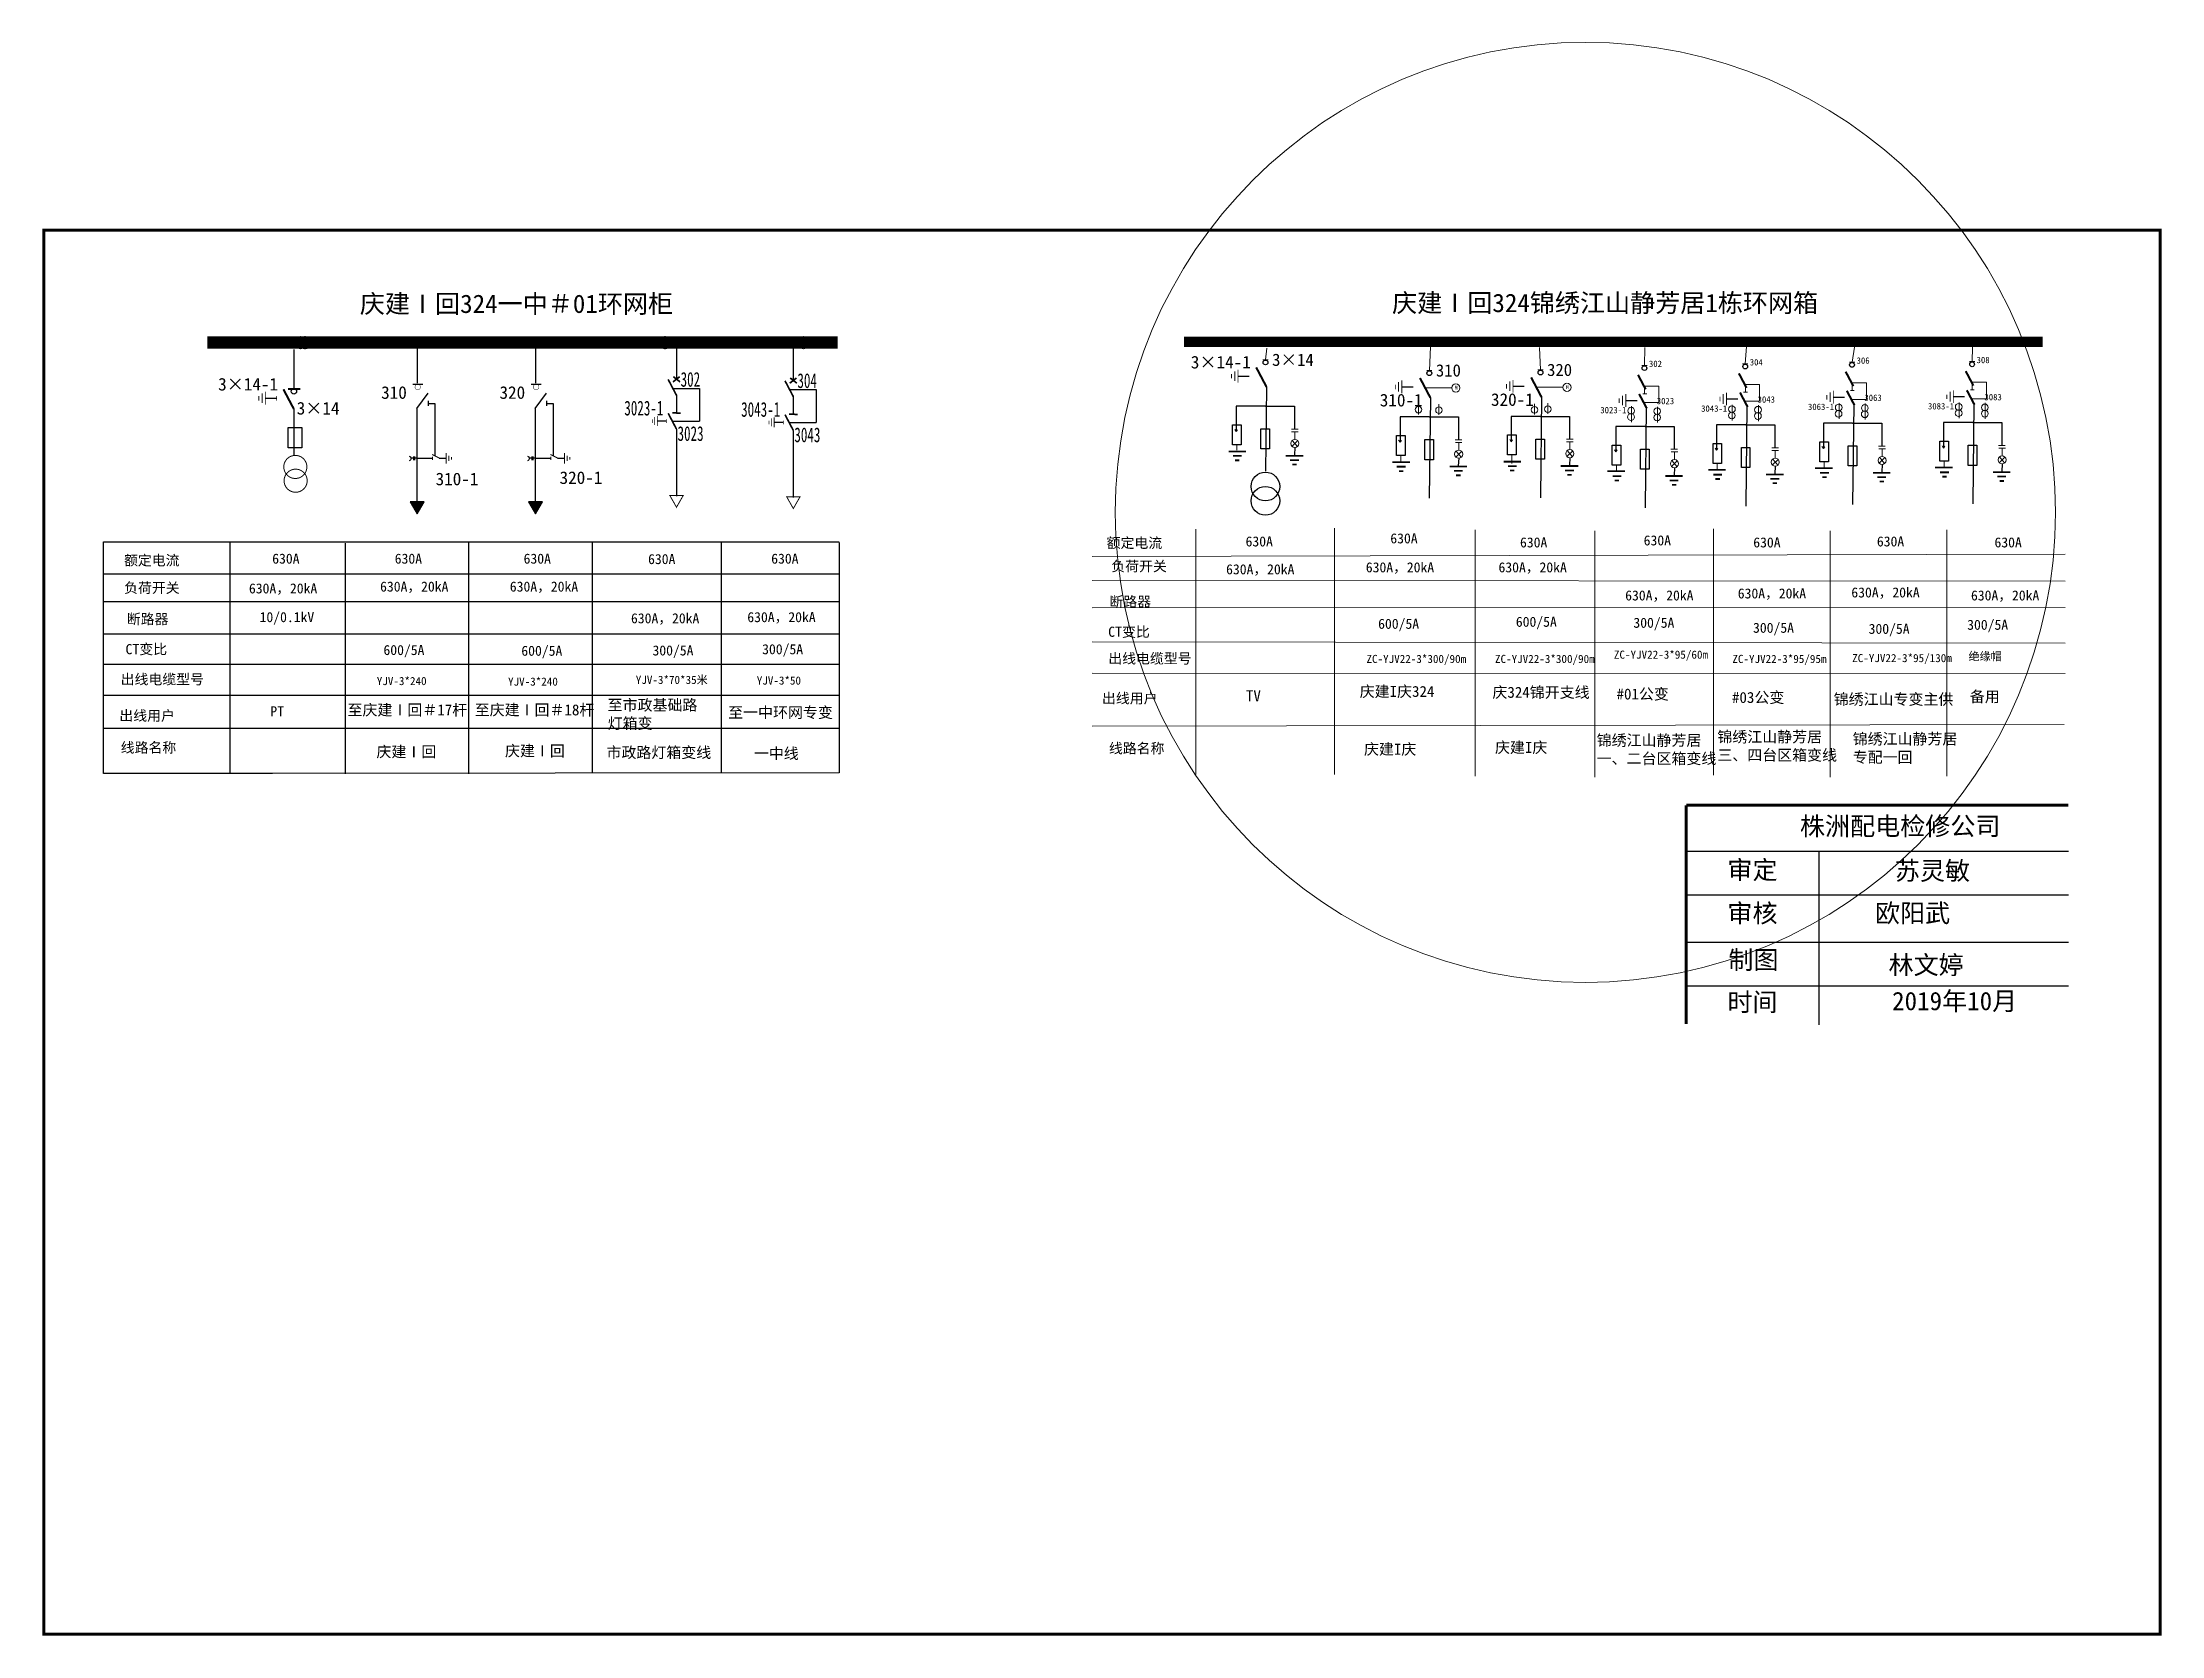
# Model space of a CAD drawing. Extents: x -2 to 344, y -245 to 15.
import ezdxf

# ---------------------------------------------------------------- set-up
doc = ezdxf.new("R2010")
doc.units = 0
doc.header["$LTSCALE"] = 0.774411
doc.layers.get('0').update_dxf_attribs({"linetype": 'CONTINUOUS'})
doc.layers.add('1', color=7, linetype='CONTINUOUS')
doc.layers.add('2', color=7, linetype='CONTINUOUS')
doc.styles.add('_txtstyle_1.79_0_0', font='simsun.ttc', dxfattribs={"height": 1.790095})
doc.styles.add('HZ', font='SIMKAI.TTF')
doc.styles.get("Standard").update_dxf_attribs({"font": 'SimSun.ttf', "height": 2.5})
doc.styles.add('STYLE1', font='txt.shx', dxfattribs={"height": 2.6})
doc.styles.add('字体', font='SIMKAI.TTF', dxfattribs={"height": 2.5})
doc.styles.add('宋体', font='SimSun.ttf')
doc.styles.add('楷体_GB2312_txtstyle_3.00_0_0', font='SIMKAI.TTF', dxfattribs={"height": 3})
doc.styles.add('楷体_GB2312_txtstyle_300.00_0_0300', font='SIMKAI.TTF', dxfattribs={"height": 300})

# ---------------------------------------------------------------- blocks, each defined once
blk = doc.blocks.new('JD')
for points in [[(-2, 0.2), (-2, -0.2), (2, 0.2), (2, -0.2)], [(1, -1.2), (1, -0.8), (-1, -1.2), (-1, -0.8)], [(-0.5, -1.8), (-0.5, -2.2), (0.5, -1.8), (0.5, -2.2)]]:
    blk.add_trace(points)

msp = doc.modelspace()

# ---------------------------------------------------------------- hatches: boundary and pattern name
for points in [[(59.06, -61.59), (60.19, -59.64), (57.93, -59.64)], [(78.38, -61.59), (79.51, -59.64), (77.25, -59.64)]]:
    msp.add_hatch(color=7).paths.add_polyline_path(points)

# ---------------------------------------------------------------- linework, layer by layer
for p, q in [((101.4, -34.43), (101.4, -39.69)), ((38.94, -34.75), (38.94, -41.32)), ((120.47, -34.64), (120.47, -39.9)), ((58.35, -40.41), (59.98, -40.41)), ((77.67, -40.41), (79.3, -40.41)), ((100.8, -41.09), (105.13, -41.09)), ((105.13, -41.09), (105.13, -46.46)), ((119.87, -41.3), (124.2, -41.3)), ((124.2, -41.3), (124.2, -46.67)), ((194.91, -39.13), (193.08, -39.13)), ((221.66, -40.88), (219.83, -40.88)), ((239.8, -40.78), (237.97, -40.78)), ((36.12, -42.73), (34.29, -42.73)), ((60.84, -43.11), (60.84, -43.96)), ((60.86, -43.54), (61.94, -43.54)), ((61.94, -43.54), (61.94, -52.11)), ((80.16, -43.11), (80.16, -43.96)), ((80.18, -43.54), (81.26, -43.54)), ((81.26, -43.54), (81.26, -52.11)), ((101.4, -42.23), (101.4, -45.11)), ((120.47, -42.44), (120.47, -45.33)), ((258.2, -43.11), (256.37, -43.11)), ((274.65, -42.86), (272.83, -42.86)), ((292.09, -42.58), (290.26, -42.58)), ((311.69, -42.49), (309.86, -42.49)), ((99.75, -46.46), (98.28, -46.46)), ((100.72, -46.46), (105.13, -46.46)), ((101.4, -47.75), (101.4, -58.7)), ((118.82, -46.67), (117.35, -46.67)), ((119.79, -46.67), (124.2, -46.67)), ((120.47, -47.96), (120.47, -58.91)), ((59.06, -52.5), (61.55, -52.5)), ((62.65, -52.47), (63.79, -52.47)), ((78.38, -52.5), (80.87, -52.5)), ((81.97, -52.47), (83.11, -52.47))]:
    msp.add_line(p, q)
at = {"color": 7, "linetype": 'Continuous', "lineweight": 0, "ltscale": 0.520837}
for p, q in [((197.78, -34.54), (197.55, -36.42)), ((224.5, -34.33), (224.3, -38.17)), ((242.26, -34.44), (242.44, -38.07)), ((259.5, -34.44), (259.41, -37.34))]:
    msp.add_line(p, q, dxfattribs=at)
at = {"color": 7, "linetype": 'Continuous', "lineweight": 0, "ltscale": 0.482256}
for p, q in [((276.1, -34.26), (275.87, -37.1)), ((293.71, -34.39), (293.31, -36.81))]:
    msp.add_line(p, q, dxfattribs=at)
at = {"color": 7, "linetype": 'Continuous', "lineweight": 0, "ltscale": 0.413457}
msp.add_line((312.96, -34.38), (312.9, -36.72), dxfattribs=at)
at = {"color": 7}
for p, q in [((59.1, -40.23), (59.1, -34.64)), ((78.41, -40.23), (78.41, -34.64))]:
    msp.add_line(p, q, dxfattribs=at)
at = {"color": 7, "linetype": 'Continuous', "lineweight": 0, "ltscale": 0.94385}
for p, q in [((223.62, -41.02), (227.92, -41.02)), ((241.77, -40.92), (246.07, -40.92))]:
    msp.add_line(p, q, dxfattribs=at)
at = {"color": 7, "linetype": 'Continuous', "lineweight": 0, "ltscale": 0.459168}
for p, q in [((261.76, -40.72), (259.45, -40.72)), ((259.45, -40.72), (259.45, -41.86)), ((261.76, -43.42), (261.76, -40.72)), ((278.21, -40.47), (275.9, -40.47)), ((275.9, -40.47), (275.9, -41.62)), ((278.21, -43.17), (278.21, -40.47)), ((293.03, -41.43), (293.67, -41.43)), ((295.65, -40.19), (293.34, -40.19)), ((293.34, -40.19), (293.34, -41.34)), ((295.65, -42.89), (295.65, -40.19)), ((312.62, -41.33), (313.26, -41.33)), ((315.25, -40.09), (312.94, -40.09)), ((312.94, -40.09), (312.94, -41.24)), ((315.25, -42.8), (315.25, -40.09)), ((259.13, -41.96), (259.78, -41.96)), ((259.3, -43.42), (261.76, -43.42)), ((275.59, -41.71), (276.23, -41.71)), ((275.75, -43.17), (278.21, -43.17)), ((293.19, -42.89), (295.65, -42.89)), ((312.79, -42.8), (315.25, -42.8))]:
    msp.add_line(p, q, dxfattribs=at)
at = {"color": 0}
for p, q in [((38.94, -44.48), (38.94, -52.07)), ((58.99, -44.37), (58.99, -59.98)), ((78.3, -44.37), (78.3, -59.98)), ((192.77, -44.01), (192.77, -48.15)), ((197.54, -44.01), (192.77, -44.01)), ((224.28, -45.75), (219.51, -45.75)), ((219.51, -45.75), (219.51, -49.9)), ((242.43, -45.66), (237.66, -45.66)), ((237.66, -45.66), (237.66, -49.81)), ((259.51, -47.3), (254.74, -47.3)), ((254.74, -47.3), (254.74, -51.45)), ((275.96, -47.05), (271.19, -47.05)), ((271.19, -47.05), (271.19, -51.2)), ((293.4, -46.77), (288.63, -46.77)), ((288.63, -46.77), (288.63, -50.92)), ((313, -46.68), (308.22, -46.68)), ((308.22, -46.68), (308.22, -50.83)), ((28.5, -66.15), (28.5, -103.96)), ((47.31, -66.36), (47.31, -104.01)), ((7.86, -71.35), (22.89, -71.35)), ((22.82, -71.35), (35.5, -71.35)), ((33, -71.35), (127.96, -71.35)), ((7.86, -75.91), (22.83, -75.91)), ((22.76, -75.91), (35.43, -75.91)), ((35.22, -75.91), (127.96, -75.91)), ((7.86, -86.13), (22.72, -86.13)), ((22.65, -86.13), (35.33, -86.13)), ((35.11, -86.13), (127.96, -86.13))]:
    msp.add_line(p, q, dxfattribs=at)
at = {"color": 7, "linetype": 'Continuous', "lineweight": 0, "ltscale": 0.347052}
for p, q in [((222.51, -43.59), (222.51, -45.36)), ((225.86, -43.67), (225.86, -45.44)), ((241.46, -43.6), (241.46, -45.37)), ((243.65, -43.5), (243.65, -45.27))]:
    msp.add_line(p, q, dxfattribs=at)
at = {"color": 7, "linetype": 'Continuous', "lineweight": 0, "ltscale": 0.236198}
for p, q in [((257.29, -44.02), (257.29, -46.59)), ((261.56, -44.1), (261.56, -46.67)), ((273.75, -43.77), (273.75, -46.34)), ((278.02, -43.85), (278.02, -46.43)), ((291.19, -43.49), (291.19, -46.06)), ((295.45, -43.57), (295.45, -46.15)), ((310.78, -43.39), (310.78, -45.97)), ((315.05, -43.48), (315.05, -46.05))]:
    msp.add_line(p, q, dxfattribs=at)
at = {"color": 7, "linetype": 'Continuous', "lineweight": 0, "ltscale": 0.20964}
for p, q in [((192.77, -48.15), (192.54, -47.81)), ((192.77, -48.15), (192.98, -47.85)), ((219.51, -49.9), (219.29, -49.56)), ((219.51, -49.9), (219.73, -49.6)), ((237.66, -49.81), (237.43, -49.46)), ((237.66, -49.81), (237.87, -49.51)), ((254.74, -51.45), (254.51, -51.11)), ((254.74, -51.45), (254.95, -51.15)), ((271.19, -51.2), (270.97, -50.86)), ((271.19, -51.2), (271.41, -50.9)), ((288.63, -50.92), (288.4, -50.58)), ((288.63, -50.92), (288.84, -50.62)), ((308.22, -50.83), (308, -50.48)), ((308.22, -50.83), (308.44, -50.53))]:
    msp.add_line(p, q, dxfattribs=at)
at = {"color": 7, "linetype": 'Continuous', "lineweight": 0, "ltscale": 0.399008}
for p, q in [((201.79, -47.74), (202.87, -47.74)), ((201.8, -48.18), (202.88, -48.18)), ((202.34, -48.18), (202.34, -49.43)), ((228.53, -49.49), (229.61, -49.49)), ((228.55, -49.93), (229.63, -49.93)), ((229.09, -49.93), (229.09, -51.18)), ((246.68, -49.39), (247.76, -49.39)), ((246.69, -49.83), (247.77, -49.83)), ((247.23, -49.83), (247.23, -51.09)), ((263.75, -51.04), (264.83, -51.04)), ((263.77, -51.47), (264.85, -51.47)), ((264.31, -51.47), (264.31, -52.73)), ((280.21, -50.79), (281.29, -50.79)), ((280.23, -51.23), (281.31, -51.23)), ((280.77, -51.23), (280.77, -52.48)), ((297.65, -50.51), (298.73, -50.51)), ((297.67, -50.94), (298.75, -50.94)), ((298.21, -50.94), (298.21, -52.2)), ((317.24, -50.41), (318.32, -50.41)), ((317.26, -50.85), (318.34, -50.85)), ((317.8, -50.85), (317.8, -52.11))]:
    msp.add_line(p, q, dxfattribs=at)
at = {"color": 7, "linetype": 'Continuous', "lineweight": 0, "ltscale": 0.76528}
for p, q in [((192.88, -50.32), (192.88, -51.21)), ((219.63, -52.07), (219.63, -53.19)), ((237.77, -51.97), (237.77, -53.38)), ((254.85, -53.61), (254.85, -54.61)), ((271.31, -53.37), (271.31, -54.37)), ((288.75, -53.09), (288.75, -54.09)), ((308.34, -52.99), (308.34, -53.99))]:
    msp.add_line(p, q, dxfattribs=at)
at = {"color": 7, "linetype": 'Continuous', "lineweight": 0, "ltscale": 0.342085}
for p, q in [((201.87, -50.56), (202.82, -49.63)), ((201.92, -49.59), (202.77, -50.6)), ((228.62, -52.3), (229.56, -51.38)), ((228.67, -51.33), (229.51, -52.35)), ((246.76, -52.21), (247.71, -51.28)), ((246.81, -51.24), (247.66, -52.25)), ((263.84, -53.85), (264.78, -52.93)), ((263.89, -52.88), (264.74, -53.9)), ((280.3, -53.6), (281.24, -52.68)), ((280.35, -52.63), (281.19, -53.65)), ((297.74, -53.32), (298.68, -52.4)), ((297.78, -52.35), (298.63, -53.37)), ((317.33, -53.23), (318.27, -52.3)), ((317.38, -52.26), (318.22, -53.27))]:
    msp.add_line(p, q, dxfattribs=at)
at = {"color": 7, "linetype": 'Continuous', "lineweight": 0, "ltscale": 1.641078}
for p, q in [((186.17, -64.1), (186.17, -104.14)), ((270.69, -64), (270.69, -104.24)), ((289.73, -64.33), (289.73, -104.56)), ((308.76, -64.17), (308.76, -104.4))]:
    msp.add_line(p, q, dxfattribs=at)
at = {"color": 7, "linetype": 'Continuous', "lineweight": 0, "ltscale": 0.984647}
for p, q in [((208.79, -63.91), (208.79, -104.14)), ((231.8, -64.17), (231.8, -104.4)), ((251.33, -64.33), (251.33, -104.56))]:
    msp.add_line(p, q, dxfattribs=at)
at = {"linetype": 'Continuous'}
for p, q in [((67.47, -66.18), (67.47, -104.01)), ((266.26, -116.66), (328.63, -116.66)), ((287.91, -116.67), (287.91, -145)), ((266.26, -123.77), (328.63, -123.77)), ((266.26, -131.52), (328.63, -131.52)), ((266.26, -138.62), (328.63, -138.62))]:
    msp.add_line(p, q, dxfattribs=at)
at = {"color": 7, "linetype": 'Continuous', "lineweight": 0, "ltscale": 1.772365}
for p, q in [((169.27, -68.53), (328.11, -68.16)), ((169.27, -72.47), (328.11, -72.59)), ((169.27, -76.9), (328.11, -76.85)), ((169.27, -82.48), (328.11, -82.69)), ((169.27, -87.57), (328.11, -87.66)), ((169.27, -96.26), (327.93, -95.99))]:
    msp.add_line(p, q, dxfattribs=at)
at = {"linetype": 'Continuous', "const_width": 0.5}
msp.add_lwpolyline([(-1.87, -15.25), (343.59, -15.25), (343.59, -244.48), (-1.87, -244.48)], close=True, dxfattribs=at)
for points, const_width in [([(24.79, -33.61), (127.69, -33.61)], 2), ([(193.07, -38.04), (193.07, -40.14)], 0.149), ([(197.73, -40.88), (196.03, -37.66)], 0.341), ([(38.94, -44.48), (37.23, -41.25)], 0.341), ([(39.98, -41.19), (37.97, -41.18)], 0.341), ([(58.35, -40.41), (59.98, -40.41)], 0.139), ([(77.67, -40.41), (79.3, -40.41)], 0.139), ([(101.4, -42.23), (100.04, -39.64)], 0.273), ([(101.92, -39.18), (100.82, -40.04)], 0.273), ([(100.89, -39.18), (101.98, -40.04)], 0.273), ([(120.47, -42.44), (119.11, -39.85)], 0.273), ([(120.99, -39.39), (119.89, -40.25)], 0.273), ([(119.96, -39.39), (121.05, -40.25)], 0.273), ([(192, -38.74), (192, -39.48)], 0.149), ([(192.54, -38.29), (192.54, -39.89)], 0.149), ([(218.75, -40.49), (218.75, -41.23)], 0.149), ([(219.28, -40.04), (219.28, -41.64)], 0.149), ([(219.81, -39.79), (219.81, -41.88)], 0.149), ([(224.47, -42.63), (222.77, -39.4)], 0.341), ([(236.89, -40.39), (236.89, -41.13)], 0.149), ([(237.43, -39.94), (237.43, -41.54)], 0.149), ([(237.96, -39.7), (237.96, -41.79)], 0.149), ([(242.62, -42.54), (240.92, -39.31)], 0.341), ([(259.62, -41.26), (258.37, -38.89)], 0.341), ([(276.08, -41.01), (274.83, -38.64)], 0.341), ([(290.25, -41.49), (290.25, -43.58)], 0.149), ([(293.52, -40.73), (292.26, -38.36)], 0.341), ([(293.7, -43.85), (292.45, -41.48)], 0.341), ([(309.84, -41.4), (309.84, -43.49)], 0.149), ([(313.11, -40.64), (311.86, -38.27)], 0.341), ([(313.29, -43.76), (312.04, -41.39)], 0.341), ([(33.21, -42.34), (33.21, -43.08)], 0.149), ([(33.74, -41.89), (33.74, -43.49)], 0.149), ([(34.28, -41.64), (34.28, -43.73)], 0.149), ([(36.12, -42.36), (36.12, -43.1)], 0.149), ([(102.1, -45.14), (100.71, -45.09)], 0.273), ([(255.29, -42.72), (255.29, -43.46)], 0.149), ([(255.82, -42.27), (255.82, -43.87)], 0.149), ([(256.36, -42.02), (256.36, -44.11)], 0.149), ([(259.81, -44.38), (258.55, -42.01)], 0.341), ([(271.75, -42.47), (271.75, -43.21)], 0.149), ([(272.28, -42.02), (272.28, -43.62)], 0.149), ([(272.81, -41.77), (272.81, -43.87)], 0.149), ([(276.26, -44.13), (275.01, -41.76)], 0.341), ([(289.18, -42.19), (289.18, -42.93)], 0.149), ([(289.72, -41.74), (289.72, -43.34)], 0.149), ([(308.78, -42.1), (308.78, -42.83)], 0.149), ([(309.31, -41.64), (309.31, -43.24)], 0.149), ([(97.45, -46.14), (97.45, -46.73)], 0.119), ([(97.84, -45.78), (97.84, -47.06)], 0.119), ([(98.27, -45.58), (98.27, -47.26)], 0.119), ([(99.75, -46.16), (99.75, -46.75)], 0.119), ([(101.4, -47.75), (100.04, -45.16)], 0.273), ([(116.52, -46.36), (116.52, -46.95)], 0.119), ([(116.92, -45.99), (116.92, -47.28)], 0.119), ([(117.34, -45.8), (117.34, -47.47)], 0.119), ([(118.82, -46.37), (118.82, -46.96)], 0.119), ([(120.47, -47.96), (119.11, -45.38)], 0.273), ([(121.17, -45.35), (119.78, -45.3)], 0.273), ([(61.5, -51.89), (62.72, -52.5)], 0.182), ([(80.82, -51.89), (82.04, -52.5)], 0.182), ([(61.55, -52.22), (61.55, -52.78)], 0.182), ([(80.87, -52.22), (80.87, -52.78)], 0.182)]:
    msp.add_lwpolyline(points, dxfattribs=dict(const_width=const_width))
at = {"color": 0}
for points in [[(184.27, -33.51, 1.71, 1.71, 0), (324.43, -33.5, 1.71, 1.71, 0)], [(197.1, -36.42, 0.156, 0.156, 0), (198.01, -36.42, 0.156, 0.156, 0)], [(241.98, -38.07, 0.156, 0.156, 0), (242.9, -38.07, 0.156, 0.156, 0)], [(258.95, -37.34, 0.156, 0.156, 0), (259.87, -37.34, 0.156, 0.156, 0)], [(275.41, -37.1, 0.156, 0.156, 0), (276.33, -37.1, 0.156, 0.156, 0)], [(292.85, -36.81, 0.156, 0.156, 0), (293.77, -36.81, 0.156, 0.156, 0)], [(312.44, -36.72, 0.156, 0.156, 0), (313.36, -36.72, 0.156, 0.156, 0)], [(223.84, -38.17, 0.156, 0.156, 0), (224.76, -38.17, 0.156, 0.156, 0)]]:
    msp.add_lwpolyline(points, format="xyseb", dxfattribs=at)
for points, const_width in [([(58.71, -40.87, 1), (59.61, -40.87, 1)], 0.0695), ([(78.02, -40.87, 1), (78.93, -40.87, 1)], 0.0695), ([(41.06, -53.92, -1), (37.29, -53.92, -1)], 0.159), ([(41.11, -56.17, -1), (37.34, -56.17, -1)], 0.159)]:
    msp.add_lwpolyline(points, format="xyb", close=True, dxfattribs=dict(const_width=const_width))
at = {"color": 0, "linetype": 'Continuous'}
msp.add_lwpolyline([(37.99, -47.47), (40.23, -47.47), (40.23, -50.78), (37.99, -50.78)], close=True, dxfattribs=at)
for points in [[(57.74, -52.18, -0.877934), (57.75, -52.91)], [(77.06, -52.18, -0.877934), (77.07, -52.91)]]:
    msp.add_lwpolyline(points, format="xyb")
for points in [[(58.45, -52.49), (58.07, -52.49)], [(58.45, -52.23), (58.45, -52.79)], [(58.62, -52.23), (58.62, -52.79)], [(59.06, -52.49), (58.62, -52.49)], [(77.77, -52.49), (77.38, -52.49)], [(77.77, -52.23), (77.77, -52.79)], [(77.94, -52.23), (77.94, -52.79)], [(78.38, -52.49), (77.94, -52.49)]]:
    msp.add_lwpolyline(points)
at = {"color": 0, "const_width": 0.153}
for points in [[(100.31, -58.58), (101.4, -60.5), (102.5, -58.58)], [(119.38, -58.79), (120.47, -60.71), (121.57, -58.79)]]:
    msp.add_lwpolyline(points, close=True, dxfattribs=at)
at = {"color": 7}
for points in [[(59.06, -61.59), (60.19, -59.64), (57.93, -59.64)], [(78.38, -61.59), (79.51, -59.64), (77.25, -59.64)]]:
    msp.add_lwpolyline(points, close=True, dxfattribs=at)
at = {"linetype": 'Continuous', "const_width": 0.5}
for points in [[(266.22, -109.16), (266.22, -144.89)], [(266.26, -109.16), (328.63, -109.16)]]:
    msp.add_lwpolyline(points, dxfattribs=at)
at = {"color": 20, "linetype": 'Continuous', "lineweight": 0, "ltscale": 2.010403, "true_color": 0xef4810}
msp.add_circle((249.77, -61.34), 76.74, dxfattribs=at)
for centre, radius in [((40.04, -33.63), 0.996), ((40.66, -33.63), 0.996), ((40.91, -33.63), 0.996), ((99.52, -33.63), 0.996), ((99.61, -33.63), 0.996), ((122.12, -33.63), 0.996), ((38.94, -41.57), 0.444)]:
    msp.add_circle(centre, radius)
at = {"color": 0}
for centre in [(197.55, -36.86), (259.41, -37.78), (275.87, -37.53), (293.3, -37.25), (312.9, -37.16), (224.3, -38.61), (242.44, -38.51)]:
    msp.add_circle(centre, 0.392, dxfattribs=at)
at = {"color": 7, "linetype": 'Continuous', "lineweight": 0, "ltscale": 0.524361}
for centre in [(228.62, -41.02), (246.76, -40.93)]:
    msp.add_circle(centre, 0.667, dxfattribs=at)
at = {"color": 7, "linetype": 'Continuous', "lineweight": 0, "ltscale": 0.624693}
for centre in [(222.52, -44.57), (225.87, -44.66), (241.48, -44.59), (243.66, -44.48)]:
    msp.add_circle(centre, 0.534, dxfattribs=at)
at = {"color": 7, "linetype": 'Continuous', "lineweight": 0, "ltscale": 0.76528}
for centre in [(257.24, -44.74), (261.5, -44.82), (273.68, -45.52), (273.69, -44.49), (277.96, -44.58), (291.11, -45.24), (291.13, -44.21), (295.38, -45.32), (295.4, -44.3), (310.71, -45.14), (310.72, -44.12), (314.98, -45.22), (314.99, -44.2), (257.22, -45.77), (261.49, -45.85), (277.94, -45.6)]:
    msp.add_circle(centre, 0.552, dxfattribs=at)
at = {"color": 7, "linetype": 'Continuous', "lineweight": 0, "ltscale": 0.399008}
for centre in [(202.34, -50.09), (229.09, -51.84), (247.23, -51.75), (264.31, -53.39), (280.77, -53.14), (298.21, -52.86), (317.8, -52.77)]:
    msp.add_circle(centre, 0.66, dxfattribs=at)
at = {"color": 0}
for points in [[(191.52, -51.27), (191.52, -51.56), (194.38, -51.27), (194.38, -51.56)], [(193.66, -52.27), (193.66, -51.98), (192.23, -52.27), (192.23, -51.98)], [(192.59, -52.7), (192.59, -52.98), (193.3, -52.7), (193.3, -52.98)], [(200.85, -51.97), (200.85, -52.26), (203.71, -51.97), (203.71, -52.26)], [(203, -52.97), (203, -52.68), (201.57, -52.97), (201.57, -52.68)], [(201.93, -53.4), (201.93, -53.68), (202.64, -53.4), (202.64, -53.68)], [(218.26, -53.02), (218.26, -53.3), (221.12, -53.02), (221.12, -53.3)], [(220.41, -54.02), (220.41, -53.73), (218.98, -54.02), (218.98, -53.73)], [(219.33, -54.45), (219.33, -54.73), (220.05, -54.45), (220.05, -54.73)], [(227.6, -53.72), (227.6, -54), (230.46, -53.72), (230.46, -54)], [(229.74, -54.72), (229.74, -54.43), (228.31, -54.72), (228.31, -54.43)], [(228.67, -55.15), (228.67, -55.43), (229.39, -55.15), (229.39, -55.43)], [(236.41, -52.92), (236.41, -53.21), (239.26, -52.92), (239.26, -53.21)], [(238.55, -53.92), (238.55, -53.64), (237.12, -53.92), (237.12, -53.64)], [(237.48, -54.35), (237.48, -54.64), (238.19, -54.35), (238.19, -54.64)], [(245.74, -53.62), (245.74, -53.91), (248.6, -53.62), (248.6, -53.91)], [(247.89, -54.62), (247.89, -54.34), (246.46, -54.62), (246.46, -54.34)], [(246.82, -55.05), (246.82, -55.34), (247.53, -55.05), (247.53, -55.34)], [(253.38, -54.49), (253.38, -54.77), (256.23, -54.49), (256.23, -54.77)], [(255.63, -55.57), (255.63, -55.28), (254.2, -55.57), (254.2, -55.28)], [(262.82, -55.26), (262.82, -55.55), (265.68, -55.26), (265.68, -55.55)], [(269.83, -54.24), (269.83, -54.53), (272.69, -54.24), (272.69, -54.53)], [(272.09, -55.32), (272.09, -55.03), (270.66, -55.32), (270.66, -55.03)], [(279.28, -55.02), (279.28, -55.3), (282.14, -55.02), (282.14, -55.3)], [(287.27, -53.96), (287.27, -54.24), (290.13, -53.96), (290.13, -54.24)], [(289.52, -55.04), (289.52, -54.75), (288.09, -55.04), (288.09, -54.75)], [(296.72, -54.74), (296.72, -55.02), (299.57, -54.74), (299.57, -55.02)], [(306.86, -53.86), (306.86, -54.15), (309.72, -53.86), (309.72, -54.15)], [(309.12, -54.94), (309.12, -54.66), (307.69, -54.94), (307.69, -54.66)], [(316.31, -54.64), (316.31, -54.93), (319.17, -54.64), (319.17, -54.93)], [(254.56, -55.99), (254.56, -56.28), (255.27, -55.99), (255.27, -56.28)], [(264.97, -56.27), (264.97, -55.98), (263.54, -56.27), (263.54, -55.98)], [(263.89, -56.69), (263.89, -56.98), (264.61, -56.69), (264.61, -56.98)], [(271.01, -55.75), (271.01, -56.03), (271.73, -55.75), (271.73, -56.03)], [(281.42, -56.02), (281.42, -55.73), (279.99, -56.02), (279.99, -55.73)], [(280.35, -56.45), (280.35, -56.73), (281.07, -56.45), (281.07, -56.73)], [(288.45, -55.46), (288.45, -55.75), (289.17, -55.46), (289.17, -55.75)], [(298.86, -55.74), (298.86, -55.45), (297.43, -55.74), (297.43, -55.45)], [(297.79, -56.16), (297.79, -56.45), (298.5, -56.16), (298.5, -56.45)], [(308.05, -55.37), (308.05, -55.66), (308.76, -55.37), (308.76, -55.66)], [(318.45, -55.64), (318.45, -55.36), (317.02, -55.64), (317.02, -55.36)], [(317.38, -56.07), (317.38, -56.36), (318.1, -56.07), (318.1, -56.36)]]:
    msp.add_trace(points, dxfattribs=at)
at = {"layer": '1', "color": 0}
for p, q in [((197.73, -40.88), (197.54, -54.62)), ((197.54, -44.01), (202.29, -44.01)), ((202.29, -44.01), (202.29, -47.78)), ((224.47, -42.63), (224.28, -59.04)), ((242.62, -42.54), (242.43, -58.94)), ((259.7, -44.18), (259.51, -60.59)), ((276.15, -43.93), (275.96, -60.34)), ((293.59, -43.65), (293.4, -60.06)), ((313.18, -43.56), (313, -59.96)), ((224.28, -45.75), (229.04, -45.75)), ((229.04, -45.75), (229.04, -49.53)), ((242.43, -45.66), (247.18, -45.66)), ((247.18, -45.66), (247.18, -49.43)), ((259.51, -47.3), (264.26, -47.3)), ((264.26, -47.3), (264.26, -51.07)), ((275.96, -47.05), (280.72, -47.05)), ((280.72, -47.05), (280.72, -50.83)), ((293.4, -46.77), (298.16, -46.77)), ((298.16, -46.77), (298.16, -50.55)), ((313, -46.68), (317.75, -46.68)), ((317.75, -46.68), (317.75, -50.45)), ((202.34, -50.75), (202.28, -51.97)), ((229.09, -52.5), (229.03, -53.72)), ((247.23, -52.41), (247.17, -53.62)), ((264.31, -54.05), (264.25, -55.26)), ((280.77, -53.8), (280.71, -55.02)), ((298.21, -53.52), (298.15, -54.74)), ((317.8, -53.43), (317.74, -54.64))]:
    msp.add_line(p, q, dxfattribs=at)
at = {"layer": '1'}
for points in [[(57.74, -52.17, -0.877934), (57.75, -52.9)], [(77.06, -52.17, -0.877934), (77.07, -52.9)]]:
    msp.add_lwpolyline(points, format="xyb", dxfattribs=at)
at = {"layer": '1', "color": 0}
for centre in [(197.54, -57.11), (197.54, -59.45)]:
    msp.add_circle(centre, 2.34, dxfattribs=at)
at = {"layer": '2'}
for p, q in [((58.99, -44.37), (60.87, -41.86)), ((78.3, -44.37), (80.19, -41.86)), ((7.86, -66.15), (22.83, -66.15)), ((7.86, -103.96), (7.86, -66.15)), ((22.76, -66.15), (35.43, -66.15)), ((35.22, -66.15), (127.96, -66.15)), ((87.62, -66.3), (87.62, -103.77)), ((108.7, -66.3), (108.7, -103.89)), ((127.96, -66.28), (127.96, -103.87)), ((7.86, -81.16), (32.82, -81.16)), ((22.44, -81.16), (35.12, -81.16)), ((34.91, -81.16), (127.96, -81.16)), ((7.86, -91.17), (127.96, -91.17)), ((22.83, -96.64), (7.86, -96.64)), ((35.43, -96.64), (22.76, -96.64)), ((127.96, -96.64), (35.22, -96.64)), ((22.83, -103.96), (7.86, -103.96)), ((35.43, -103.96), (22.76, -103.96)), ((127.96, -103.87), (35.22, -103.96))]:
    msp.add_line(p, q, dxfattribs=at)
at = {"layer": '2', "color": 0}
for points in [[(192.18, -47.04), (193.58, -47.04), (193.58, -50.32), (192.18, -50.32)], [(196.81, -47.71), (198.21, -47.71), (198.21, -50.99), (196.81, -50.99)], [(218.93, -48.79), (220.33, -48.79), (220.33, -52.07), (218.93, -52.07)], [(223.56, -49.46), (224.96, -49.46), (224.96, -52.74), (223.56, -52.74)], [(237.07, -48.69), (238.47, -48.69), (238.47, -51.97), (237.07, -51.97)], [(241.7, -49.36), (243.1, -49.36), (243.1, -52.64), (241.7, -52.64)], [(254.15, -50.34), (255.55, -50.34), (255.55, -53.61), (254.15, -53.61)], [(258.78, -51), (260.18, -51), (260.18, -54.28), (258.78, -54.28)], [(270.61, -50.09), (272.01, -50.09), (272.01, -53.37), (270.61, -53.37)], [(275.24, -50.76), (276.64, -50.76), (276.64, -54.04), (275.24, -54.04)], [(288.05, -49.81), (289.44, -49.81), (289.44, -53.09), (288.05, -53.09)], [(292.68, -50.48), (294.07, -50.48), (294.07, -53.75), (292.68, -53.75)], [(307.64, -49.71), (309.04, -49.71), (309.04, -52.99), (307.64, -52.99)], [(312.27, -50.38), (313.67, -50.38), (313.67, -53.66), (312.27, -53.66)]]:
    msp.add_lwpolyline(points, close=True, dxfattribs=at)

# ---------------------------------------------------------------- block references
at = {"xscale": 0.4250017950198526, "yscale": 0.4250017950198526, "zscale": 0.4250017950949055, "rotation": 90}
for p in [(63.81, -52.51), (83.13, -52.51)]:
    msp.add_blockref('JD', p, dxfattribs=at)

# ---------------------------------------------------------------- texts
at = {"style": 'HZ'}
for s, p in [('庆建Ⅰ回324一中＃01环网柜', (49.71, -28.78)), ('庆建Ⅰ回324锦绣江山静芳居1栋环网箱', (218.22, -28.64))]:
    msp.add_text(s, height=3, dxfattribs=at).set_placement(p)
at = {"color": 0}
for s, height, p in [('3×14-1', 2.055, (185.36, -37.84)), ('3×14-1', 2.055, (26.57, -41.44)), ('310', 2.055, (53.18, -42.8)), ('320', 2.055, (72.5, -42.8)), ('3×14', 2.055, (39.4, -45.36)), ('310-1', 2.055, (62.07, -56.91)), ('320-1', 2.055, (82.31, -56.7)), ('630A', 1.639, (194.3, -66.9)), ('630A', 1.639, (217.93, -66.4)), ('630A', 1.639, (239.1, -67.06)), ('630A', 1.639, (259.29, -66.73)), ('630A', 1.639, (277.18, -67.06)), ('630A', 1.639, (297.36, -66.9)), ('630A', 1.639, (316.56, -67.06)), ('630A', 1.639, (35.4, -69.71)), ('630A', 1.639, (55.4, -69.71)), ('630A', 1.639, (76.44, -69.71)), ('630A', 1.639, (96.76, -69.78)), ('630A', 1.639, (116.86, -69.71)), ('630A，20kA', 1.639, (53.01, -74.27)), ('630A，20kA', 1.639, (74.19, -74.27)), ('630A，20kA', 1.639, (191.12, -71.45)), ('630A，20kA', 1.639, (213.93, -71.13)), ('630A，20kA', 1.639, (235.59, -71.13)), ('630A，20kA', 1.639, (31.6, -74.57)), ('630A，20kA', 1.639, (256.27, -75.72)), ('630A，20kA', 1.639, (274.65, -75.39)), ('630A，20kA', 1.639, (293.19, -75.23)), ('630A，20kA', 1.639, (312.72, -75.72)), ('10/0.1kV', 1.639, (33.34, -79.26)), ('630A，20kA', 1.639, (93.97, -79.45)), ('630A，20kA', 1.639, (112.96, -79.26)), ('600/5A', 1.639, (215.94, -80.35)), ('600/5A', 1.639, (238.42, -80.02)), ('300/5A', 1.639, (257.61, -80.18)), ('300/5A', 1.639, (277.14, -81)), ('300/5A', 1.639, (296.01, -81.17)), ('300/5A', 1.639, (312.1, -80.51)), ('600/5A', 1.639, (53.56, -84.63)), ('600/5A', 1.639, (76.07, -84.75)), ('300/5A', 1.639, (97.48, -84.7)), ('300/5A', 1.639, (115.38, -84.5)), ('YJV-3*240', 1.328, (52.47, -89.54)), ('YJV-3*240', 1.328, (73.9, -89.63)), ('YJV-3*70*35米', 1.3284, (94.75, -89.35)), ('YJV-3*50', 1.328, (114.5, -89.46)), ('PT', 1.639, (35.09, -94.64))]:
    msp.add_text(s, height=height, dxfattribs=at).set_placement(p)
at = {"color": 18, "true_color": 0x000000}
for s, height, p in [('3×14', 2, (198.63, -37.42)), ('310', 2, (225.37, -39.16)), ('320^M^J', 2, (243.52, -39.07)), ('302', 1.042, (260.15, -37.6)), ('304', 1.042, (276.61, -37.35)), ('306', 1.042, (294.05, -37.07)), ('308', 1.042, (313.64, -36.98)), ('M', 0.607, (228.43, -41.28)), ('M', 0.607, (246.57, -41.18)), ('310-1', 2.055, (216.21, -44.04)), ('320-1', 2.055, (234.36, -43.95)), ('3023-1^M^J', 1.042, (252.21, -45.16)), ('3023', 1.042, (261.43, -43.68)), ('3043-1', 1.042, (268.67, -44.91)), ('3043', 1.042, (277.89, -43.43)), ('3063-1', 1.042, (286.11, -44.63)), ('3063', 1.042, (295.32, -43.15)), ('3083-1', 1.042, (305.7, -44.53)), ('3083', 1.042, (314.92, -43.05)), ('ZC-YJV22-3*300/90m^M^J', 1.3284, (214.04, -85.93)), ('ZC-YJV22-3*300/90m', 1.3284, (235.02, -85.93)), ('ZC-YJV22-3*95/60m', 1.3284, (254.43, -85.23)), ('ZC-YJV22-3*95/95m', 1.3284, (273.77, -85.93)), ('ZC-YJV22-3*95/130m', 1.3284, (293.33, -85.79)), ('绝缘帽', 1.328, (312.32, -85.51))]:
    msp.add_text(s, height=height, dxfattribs=at).set_placement(p)
at = {"style": '宋体', "width": 0.65}
for s, p in [('302', (102.07, -40.82)), ('304', (121.14, -41.03)), ('3023-1', (92.88, -45.51)), ('3043-1', (111.95, -45.73)), ('3023', (101.57, -49.67)), ('3043', (120.64, -49.88))]:
    msp.add_text(s, height=2.403, dxfattribs=at).set_placement(p)
at = {"color": 0, "style": 'HZ'}
for s, p in [('额定电流', (171.62, -67.15)), ('额定电流', (11.21, -70)), ('负荷开关', (172.38, -70.96)), ('负荷开关', (11.22, -74.49)), ('断路器', (172.08, -76.74)), ('断路器', (11.66, -79.58)), ('CT变比', (11.45, -84.5)), ('CT变比', (171.87, -81.66)), ('出线电缆型号', (171.89, -86.02)), ('出线电缆型号', (10.66, -89.42)), ('出线用户', (170.86, -92.52)), ('出线用户', (10.45, -95.36)), ('线路名称', (10.67, -100.57)), ('线路名称', (171.99, -100.69))]:
    msp.add_text(s, height=1.661, dxfattribs=at).set_placement(p)
at = {"linetype": 'Continuous', "attachment_point": 1}
for s, insert, char_height, width, style in [('{\\fKaiTi_GB2312|b0|i0|c134|p49;庆建I庆324}', (212.93, -89.68), 1.7901, 20.0074, '_txtstyle_1.79_0_0'), ('{\\fKaiTi_GB2312|b0|i0|c134|p49;庆324锦开支线}', (234.6, -89.82), 1.7901, 20.0074, '_txtstyle_1.79_0_0'), ('{\\fKaiTi_GB2312|b0|i0|c134|p49;#01公变}', (254.86, -90.1), 1.7901, 20.0074, '_txtstyle_1.79_0_0'), ('{\\fKaiTi_GB2312|b0|i0|c134|p49;至庆建Ⅰ回＃17杆}', (47.7, -92.7), 1.7901, 20.0074, 'STYLE1'), ('{\\fKaiTi_GB2312|b0|i0|c134|p49;至庆建Ⅰ回＃18杆}', (68.46, -92.69), 1.7901, 20.0074, 'STYLE1'), ('{\\fKaiTi_GB2312|b0|i0|c134|p49;至市政基础路灯箱变}', (90.16, -91.9), 1.7901, 15.1771, 'STYLE1'), ('{\\fKaiTi_GB2312|b0|i0|c134|p49;至一中环网专变}', (109.83, -93.11), 1.7901, 20.0074, 'STYLE1'), ('TV', (194.36, -90.39), 1.79, 20.0074, '_txtstyle_1.79_0_0'), ('{\\fKaiTi_GB2312|b0|i0|c134|p49;#03公变}', (273.71, -90.66), 1.7901, 20.0074, '_txtstyle_1.79_0_0'), ('{\\fKaiTi_GB2312|b0|i0|c134|p49;锦绣江山专变主供}', (290.31, -90.95), 1.7901, 20.0074, '_txtstyle_1.79_0_0'), ('{\\fKaiTi_GB2312|b0|i0|c134|p49;备用}', (312.54, -90.52), 1.7901, 20.0074, '_txtstyle_1.79_0_0'), ('{\\fKaiTi_GB2312|b0|i0|c134|p2;锦绣江山静芳居三、四台区箱变线}', (271.32, -97.09), 1.7901, 20.0074, '_txtstyle_1.79_0_0'), ('庆建Ⅰ回', (52.42, -99.52), 1.79, 20.0074, 'STYLE1'), ('庆建Ⅰ回', (73.41, -99.38), 1.79, 20.0074, 'STYLE1'), ('{\\fKaiTi_GB2312|b0|i0|c134|p49;市政路灯箱变线}', (89.97, -99.64), 1.7901, 20.0074, 'STYLE1'), ('{\\fKaiTi_GB2312|b0|i0|c134|p49;一中线}', (114.03, -99.8), 1.7901, 20.0074, 'STYLE1'), ('{\\fKaiTi_GB2312|b0|i0|c134|p49;庆建I庆}', (213.63, -99.11), 1.7901, 20.0074, '_txtstyle_1.79_0_0'), ('{\\fKaiTi_GB2312|b0|i0|c134|p49;庆建I庆}', (235.02, -98.82), 1.7901, 20.0074, '_txtstyle_1.79_0_0'), ('{\\fKaiTi_GB2312|b0|i0|c134|p2;锦绣江山静芳居一、二台区箱变线}', (251.62, -97.65), 1.7901, 20.0074, '_txtstyle_1.79_0_0'), ('{\\fKaiTi_GB2312|b0|i0|c134|p2;锦绣江山静芳居^M^J专配一回}', (293.41, -97.43), 1.7901, 20.0074, '_txtstyle_1.79_0_0'), ('株洲配电检修公司 ', (284.8, -111.06), 3, 82.0179, '楷体_GB2312_txtstyle_3.00_0_0'), ('审定', (272.96, -118.22), 3, 23.4615, '字体'), ('{\\fSimSun|b0|i0|c134|p2;苏灵敏}', (300.3, -118.34), 3, 23.4615, '字体'), ('审核', (272.96, -125.29), 3, 23.4615, '字体'), ('{\\fSimSun|b0|i0|c134|p2;欧阳武}', (297.05, -125.26), 3, 33.0539, '字体'), ('制图', (273.12, -132.91), 3, 23.4615, '字体'), ('时间', (272.96, -139.79), 3, 23.4615, '字体'), ('{\\fSimSun|b0|i0|c134|p2;2019年10月}', (299.84, -139.62), 3, 23.4615, '楷体_GB2312_txtstyle_3.00_0_0')]:
    msp.add_mtext(s, dxfattribs=dict(at, insert=insert, char_height=char_height, width=width, style=style))
at = {"color": 7, "linetype": 'Continuous', "lineweight": 0, "ltscale": 1.279841, "insert": (299.26, -133.74), "char_height": 3, "attachment_point": 1, "style": '楷体_GB2312_txtstyle_300.00_0_0300'}
msp.add_mtext('林文婷', dxfattribs=at)

doc.saveas('drawing.dxf')
